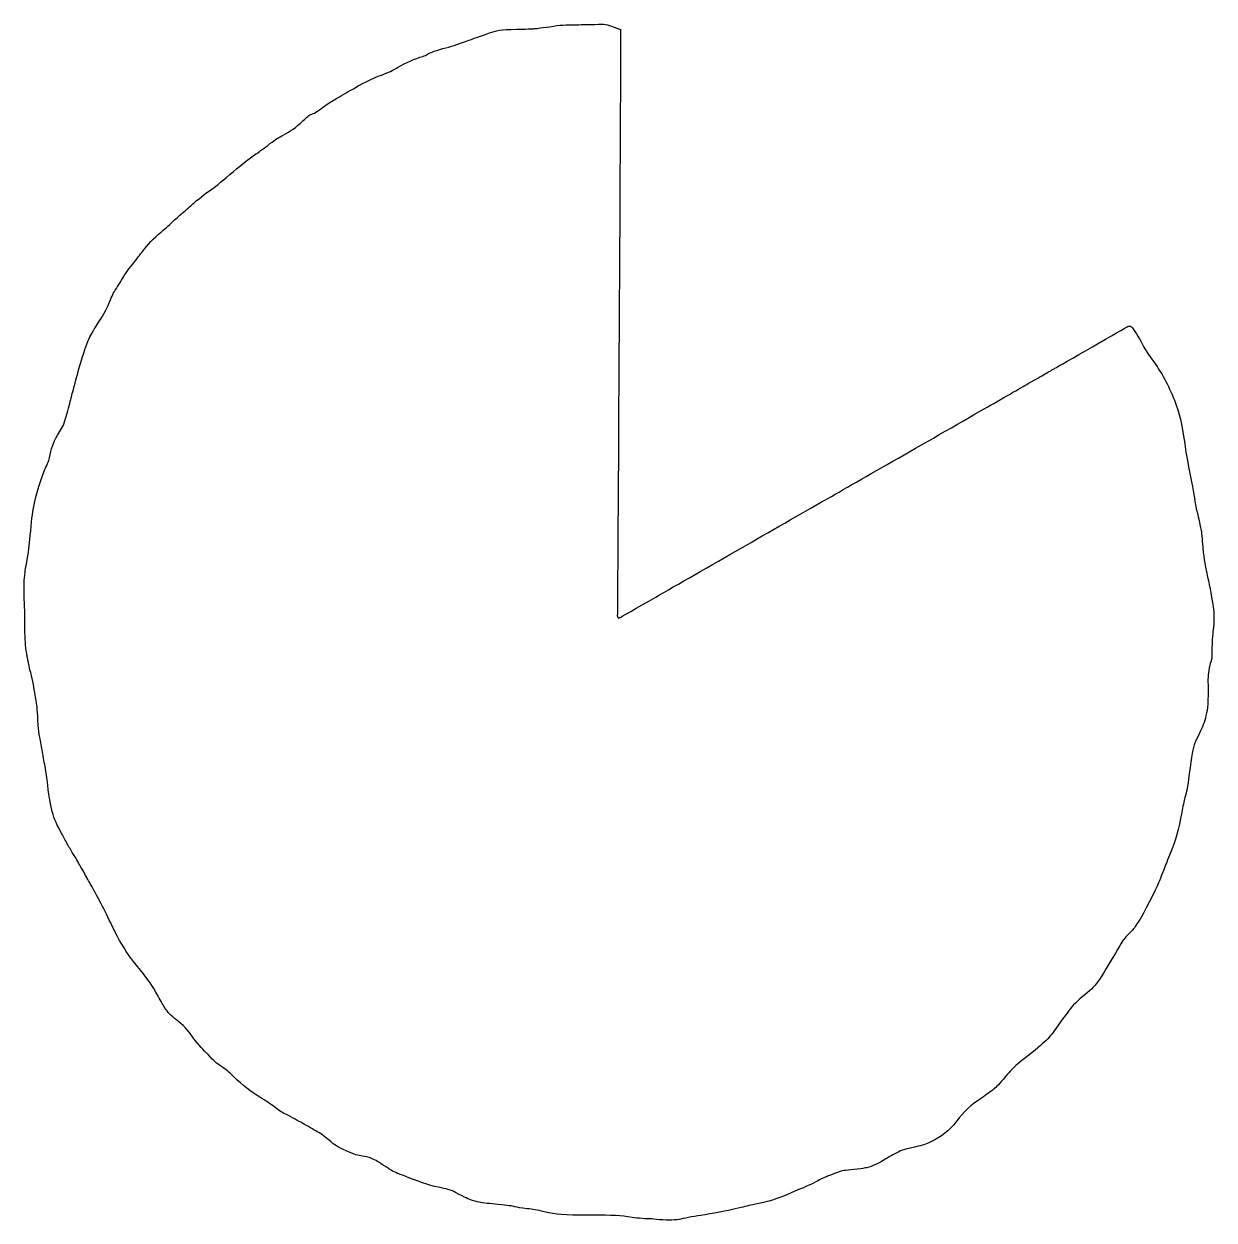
# Model space of a CAD drawing. Header units: millimetres. Extents: x 14 to 133, y -135 to -16.
import ezdxf

# ---------------------------------------------------------------- set-up
doc = ezdxf.new("R2010")
doc.units = ezdxf.units.MM
doc.header["$MEASUREMENT"] = 0
doc.layers.add('WHOLE', color=7, linetype='Continuous', lineweight=0)

msp = doc.modelspace()

# ---------------------------------------------------------------- linework, layer by layer
at = {"layer": 'WHOLE', "color": 1, "lineweight": 25, "true_color": 0xff0000}
msp.add_open_spline([(13.57, -73.48), (13.59, -73.94), (13.61, -74.88), (13.61, -75.57), (13.61, -76.89), (13.64, -77.41), (13.75, -78.23), (13.85, -78.89), (14.08, -80.05), (14.19, -80.39), (14.28, -80.67), (14.54, -81.92), (14.58, -82.27), (14.59, -82.38), (14.66, -82.8), (14.73, -83.21), (14.84, -83.92), (14.87, -84.18), (14.95, -85.66), (14.98, -86.17), (15.01, -86.45), (15.11, -86.92), (15.18, -87.25), (15.3, -87.9), (15.38, -88.36), (15.45, -88.83), (15.58, -89.56), (15.66, -89.99), (15.73, -90.41), (15.81, -90.93), (15.84, -91.14), (16.16, -94.06), (16.38, -94.87), (17.31, -96.54), (17.46, -96.82), (17.71, -97.27), (17.85, -97.54), (18, -97.81), (18.25, -98.25), (18.41, -98.5), (18.58, -98.75), (18.8, -99.11), (18.9, -99.31), (19, -99.5), (19.2, -99.84), (19.33, -100.07), (19.46, -100.29), (19.67, -100.67), (19.8, -100.9), (19.92, -101.13), (20.2, -101.62), (20.41, -101.99), (21, -103.04), (21.7, -104.4), (22.5, -106.08), (22.98, -107.07), (23.61, -108.13), (24.22, -108.97), (24.36, -109.15), (24.8, -109.71), (25.19, -110.2), (26.04, -111.26), (26.27, -111.6), (26.94, -112.79), (27.22, -113.28), (27.53, -113.81), (27.63, -113.98), (27.85, -114.33), (28.3, -114.8), (28.72, -115.11), (29.44, -115.65), (29.92, -116.16), (30.45, -116.94), (30.68, -117.28), (31.41, -118.12), (31.72, -118.41), (31.76, -118.45), (31.86, -118.55), (31.94, -118.64), (32.62, -119.36), (32.74, -119.46), (33.3, -119.84), (33.77, -120.16), (33.98, -120.33), (34.48, -120.82), (35.47, -121.77), (36.16, -122.31), (37.12, -122.89), (37.72, -123.25), (38.18, -123.56), (38.61, -123.9), (39.08, -124.27), (39.33, -124.42), (39.79, -124.64), (40.03, -124.76), (40.42, -124.96), (40.67, -125.11), (40.92, -125.25), (41.22, -125.41), (41.32, -125.47), (41.43, -125.52), (41.73, -125.69), (41.98, -125.84), (42.23, -125.99), (42.57, -126.18), (42.72, -126.26), (43.12, -126.48), (43.55, -126.78), (43.95, -127.12), (44.73, -127.78), (44.82, -127.83), (45.77, -128.26), (46.68, -128.66), (46.88, -128.73), (47.41, -128.81), (47.67, -128.85), (47.96, -128.9), (48.05, -128.93), (48.31, -129), (48.9, -129.3), (49.15, -129.48), (49.26, -129.57), (49.48, -129.71), (49.62, -129.79), (49.77, -129.88), (49.96, -130.01), (50.04, -130.07), (50.22, -130.21), (50.88, -130.53), (51.17, -130.62), (51.28, -130.66), (51.66, -130.8), (52.02, -130.95), (53.3, -131.46), (54.45, -131.83), (55.3, -131.98), (56.04, -132.12), (56.25, -132.19), (56.72, -132.43), (57.76, -132.98), (57.97, -133.09), (58.32, -133.2), (58.84, -133.37), (59.21, -133.45), (59.86, -133.52), (60.16, -133.55), (60.65, -133.6), (60.94, -133.63), (61.98, -133.73), (62.4, -133.79), (62.64, -133.85), (62.93, -133.93), (63.22, -133.98), (63.88, -134.05), (64.46, -134.11), (64.82, -134.18), (65.59, -134.36), (66.86, -134.66), (67.4, -134.7), (70.15, -134.7), (72.6, -134.7), (73.12, -134.73), (74.39, -134.93), (74.87, -135.01), (76.03, -135.1), (76.12, -135.06), (76.14, -135.06), (76.46, -135.08), (76.82, -135.12), (77.24, -135.17), (77.68, -135.19), (78.08, -135.19), (78.48, -135.19), (78.83, -135.17), (79.08, -135.12), (79.28, -135.09), (79.7, -135), (80.02, -134.94), (80.34, -134.87), (80.89, -134.77), (81.25, -134.72), (82.43, -134.55), (83.7, -134.3), (85.28, -133.93), (85.76, -133.81), (86.41, -133.67), (86.73, -133.61), (88.21, -133.32), (88.51, -133.23), (90.68, -132.31), (92.04, -131.73), (92.34, -131.6), (92.98, -131.25), (93.36, -131.05), (93.79, -130.86), (94.04, -130.76), (94.28, -130.68), (94.68, -130.53), (94.94, -130.43), (95.35, -130.26), (95.43, -130.24), (95.78, -130.22), (96.3, -130.18), (97.56, -130.02), (97.87, -129.95), (98.44, -129.82), (99, -129.56), (99.78, -129.06), (100.07, -128.88), (100.55, -128.61), (100.86, -128.45), (101.46, -128.16), (101.53, -128.14), (102.79, -127.86), (103.46, -127.72), (103.71, -127.63), (104.29, -127.36), (105.31, -126.88), (106.13, -126.23), (106.78, -125.38), (107.71, -124.19), (108.09, -123.84), (109.53, -122.85), (110.01, -122.53), (110.52, -122.16), (110.66, -122.03), (110.93, -121.79), (111.39, -121.27), (111.93, -120.62), (112.3, -120.18), (112.86, -119.63), (113.37, -119.24), (115.5, -117.59), (116.14, -116.99), (116.74, -116.1), (117.06, -115.61), (117.35, -115.21), (117.66, -114.81), (117.82, -114.62), (118.03, -114.32), (118.14, -114.16), (118.39, -113.79), (118.97, -113.22), (119.7, -112.64), (120.36, -112.11), (120.74, -111.7), (121.14, -111.11), (121.49, -110.6), (122.75, -108.52), (123.16, -107.78), (123.53, -107.12), (123.58, -107.05), (124.11, -106.53), (124.49, -106.16), (124.64, -105.97), (124.8, -105.72), (124.92, -105.53), (125.1, -105.24), (125.22, -105.07), (125.43, -104.76), (126.78, -102.11), (127.07, -101.44), (127.15, -101.24), (127.34, -100.76), (127.49, -100.39), (127.63, -100.01), (127.93, -99.24), (128.15, -98.69), (128.82, -97.03), (129.06, -96.21), (129.39, -94.36), (129.48, -93.88), (129.62, -93.23), (129.71, -92.92), (129.88, -92.3), (129.94, -91.97), (130.14, -90.55), (130.38, -88.75), (130.52, -87.97), (130.71, -87.43), (130.75, -87.32), (130.93, -86.92), (131.12, -86.55), (131.47, -85.82), (131.65, -85.37), (131.81, -84.72), (132.01, -83.95), (132.03, -83.66), (132.01, -81.07), (132.01, -80.64), (132.15, -79.75), (132.29, -79.32), (132.29, -79.32), (132.41, -78.97), (132.41, -78.97), (132.41, -78.97), (132.41, -78.19), (132.41, -78.19), (132.41, -77.35), (132.45, -76.74), (132.54, -76.09), (132.62, -75.53), (132.62, -74.39), (132.54, -73.82), (132.46, -73.26), (132.16, -71.69), (131.98, -70.87), (131.62, -69.21), (131.6, -69.05), (131.44, -67.27), (131.41, -66.93), (131.37, -66.52), (131.35, -66.37), (131.31, -66.07), (130.93, -64.33), (130.84, -64.06), (130.82, -63.97), (130.77, -63.69), (130.74, -63.44), (130.67, -62.91), (130.45, -61.71), (130.17, -60.31), (129.9, -58.94), (129.78, -58.28), (129.68, -57.49), (129.4, -55.41), (129.19, -54.52), (128.65, -53.16), (128.04, -51.61), (127.37, -50.39), (126.4, -49.06), (125.9, -48.37), (125.68, -48.01), (125.4, -47.46), (125.13, -46.92), (124.54, -46.01), (124.36, -45.83), (124.23, -45.71), (124.03, -45.7), (123.92, -45.8), (123.88, -45.84), (122.32, -46.74), (120.44, -47.82), (118.57, -48.89), (116.88, -49.85), (116.7, -49.96), (116.51, -50.07), (116.07, -50.32), (115.71, -50.52), (115.35, -50.73), (114.64, -51.14), (114.12, -51.43), (113.61, -51.73), (111.71, -52.82), (109.9, -53.86), (103.67, -57.43), (96.48, -61.55), (93.35, -63.34), (91.62, -64.33), (87.96, -66.42), (85.23, -67.99), (82.49, -69.56), (78.68, -71.74), (76.75, -72.85), (74.83, -73.95), (73.21, -74.88), (73.14, -74.91), (73.03, -74.97), (73.03, -74.96), (72.95, -74.89), (72.9, -74.83), (72.89, -74.79), (72.9, -74.7), (72.92, -74.59), (73.25, -17.85), (73.23, -16.72), (73.23, -16.72), (73.22, -16.07), (73.22, -16.07), (73.22, -16.07), (72.6, -15.83), (72.6, -15.83), (71.81, -15.52), (71.69, -15.5), (70.66, -15.55), (70.23, -15.56), (69.4, -15.58), (68.83, -15.58), (67.62, -15.58), (67.24, -15.61), (66.14, -15.78), (65.71, -15.84), (65.2, -15.91), (65.01, -15.93), (64.83, -15.95), (64.61, -15.98), (64.52, -15.99), (64.43, -16), (63.69, -16.02), (62.86, -16.04), (60.98, -16.08), (61.12, -16.06), (59.61, -16.58), (59.14, -16.75), (58.43, -17), (58.04, -17.14), (57.15, -17.48), (56.5, -17.69), (55.75, -17.89), (54.87, -18.13), (54.14, -18.38), (53.91, -18.53), (53.81, -18.6), (53.59, -18.7), (53.43, -18.75), (52.66, -18.98), (51.68, -19.41), (51.01, -19.81), (50.38, -20.18), (50.02, -20.35), (49.29, -20.62), (48.41, -20.93), (47.39, -21.45), (45.98, -22.28), (45.39, -22.63), (44.72, -23.02), (44.5, -23.15), (44.09, -23.38), (43.86, -23.54), (43.1, -24.09), (42.8, -24.31), (42.62, -24.42), (42.45, -24.48), (42.13, -24.58), (42.01, -24.67), (41.44, -25.2), (40.61, -25.96), (40.37, -26.12), (39.32, -26.71), (38.91, -26.93), (38.56, -27.16), (37.91, -27.66), (37.43, -28.02), (36.9, -28.41), (36.73, -28.52), (36.03, -29.01), (35.32, -29.57), (34.49, -30.28), (33.53, -31.09), (32.73, -31.75), (32.34, -32.02), (31.72, -32.45), (30.82, -33.15), (30.42, -33.51), (30.19, -33.73), (29.72, -34.14), (29.39, -34.42), (29.05, -34.71), (28.61, -35.1), (28.4, -35.3), (28.2, -35.49), (27.71, -35.93), (27.31, -36.27), (26.4, -37.06), (25.96, -37.51), (25.4, -38.24), (25.16, -38.57), (24.75, -39.08), (24.5, -39.4), (23.72, -40.39), (23.61, -40.55), (23.39, -40.97), (23.27, -41.19), (23.05, -41.56), (22.89, -41.78), (22.52, -42.32), (22.41, -42.51), (22.17, -43.12), (21.88, -43.87), (21.52, -44.55), (20.95, -45.43), (20.68, -45.86), (20.38, -46.33), (20.3, -46.47), (20.08, -46.86), (19.76, -47.63), (19.53, -48.33), (19.34, -48.91), (19.25, -49.2), (18.9, -50.46), (18.46, -52.07), (18.38, -52.38), (18.27, -52.81), (18.21, -53.06), (18.01, -53.8), (17.83, -54.45), (17.83, -54.45), (17.49, -55.64), (17.49, -55.64), (17.49, -55.64), (17.07, -56.32), (17.07, -56.32), (16.51, -57.26), (16.31, -57.75), (16.15, -58.59), (16.06, -59.06), (15.98, -59.31), (15.72, -59.87), (15.26, -60.88), (14.97, -61.75), (14.62, -63.28), (14.4, -64.2), (14.3, -64.93), (14.19, -66.23), (14.09, -67.52), (14.03, -67.98), (13.84, -69.11), (13.73, -69.72), (13.62, -70.43), (13.59, -70.68), (13.52, -71.23), (13.51, -72.33), (13.57, -73.48)], degree=3, knots=[0, 0, 0, 0, 1, 1, 1, 2, 2, 2, 3, 3, 3, 4, 4, 4, 5, 5, 5, 6, 6, 6, 7, 7, 7, 8, 8, 8, 9, 9, 9, 10, 10, 10, 11, 11, 11, 12, 12, 12, 13, 13, 13, 14, 14, 14, 15, 15, 15, 16, 16, 16, 17, 17, 17, 18, 18, 18, 19, 19, 19, 20, 20, 20, 21, 21, 21, 22, 22, 22, 23, 23, 23, 24, 24, 24, 25, 25, 25, 26, 26, 26, 27, 27, 27, 28, 28, 28, 29, 29, 29, 30, 30, 30, 31, 31, 31, 32, 32, 32, 33, 33, 33, 34, 34, 34, 35, 35, 35, 36, 36, 36, 37, 37, 37, 38, 38, 38, 39, 39, 39, 40, 40, 40, 41, 41, 41, 42, 42, 42, 43, 43, 43, 44, 44, 44, 45, 45, 45, 46, 46, 46, 47, 47, 47, 48, 48, 48, 49, 49, 49, 50, 50, 50, 51, 51, 51, 52, 52, 52, 53, 53, 53, 54, 54, 54, 55, 55, 55, 56, 56, 56, 57, 57, 57, 58, 58, 58, 59, 59, 59, 60, 60, 60, 61, 61, 61, 62, 62, 62, 63, 63, 63, 64, 64, 64, 65, 65, 65, 66, 66, 66, 67, 67, 67, 68, 68, 68, 69, 69, 69, 70, 70, 70, 71, 71, 71, 72, 72, 72, 73, 73, 73, 74, 74, 74, 75, 75, 75, 76, 76, 76, 77, 77, 77, 78, 78, 78, 79, 79, 79, 80, 80, 80, 81, 81, 81, 82, 82, 82, 83, 83, 83, 84, 84, 84, 85, 85, 85, 86, 86, 86, 87, 87, 87, 88, 88, 88, 89, 89, 89, 90, 90, 90, 91, 91, 91, 92, 92, 92, 93, 93, 93, 94, 94, 94, 95, 95, 95, 96, 96, 96, 97, 97, 97, 98, 98, 98, 99, 99, 99, 100, 100, 100, 101, 101, 101, 102, 102, 102, 103, 103, 103, 104, 104, 104, 105, 105, 105, 106, 106, 106, 107, 107, 107, 108, 108, 108, 109, 109, 109, 110, 110, 110, 111, 111, 111, 112, 112, 112, 113, 113, 113, 114, 114, 114, 115, 115, 115, 116, 116, 116, 117, 117, 117, 118, 118, 118, 119, 119, 119, 120, 120, 120, 121, 121, 121, 122, 122, 122, 123, 123, 123, 124, 124, 124, 125, 125, 125, 126, 126, 126, 127, 127, 127, 128, 128, 128, 129, 129, 129, 130, 130, 130, 131, 131, 131, 132, 132, 132, 133, 133, 133, 134, 134, 134, 135, 135, 135, 136, 136, 136, 137, 137, 137, 138, 138, 138, 139, 139, 139, 140, 140, 140, 141, 141, 141, 142, 142, 142, 143, 143, 143, 144, 144, 144, 145, 145, 145, 146, 146, 146, 147, 147, 147, 148, 148, 148, 149, 149, 149, 150, 150, 150, 151, 151, 151, 152, 152, 152, 153, 153, 153, 154, 154, 154, 155, 155, 155, 156, 156, 156, 157, 157, 157, 158, 158, 158, 159, 159, 159, 160, 160, 160, 161, 161, 161, 162, 162, 162, 163, 163, 163, 164, 164, 164, 165, 165, 165, 166, 166, 166, 167, 167, 167, 168, 168, 168, 169, 169, 169, 170, 170, 170, 171, 171, 171, 172, 172, 172, 173, 173, 173, 174, 174, 174, 174], dxfattribs=at)

doc.saveas('drawing.dxf')
